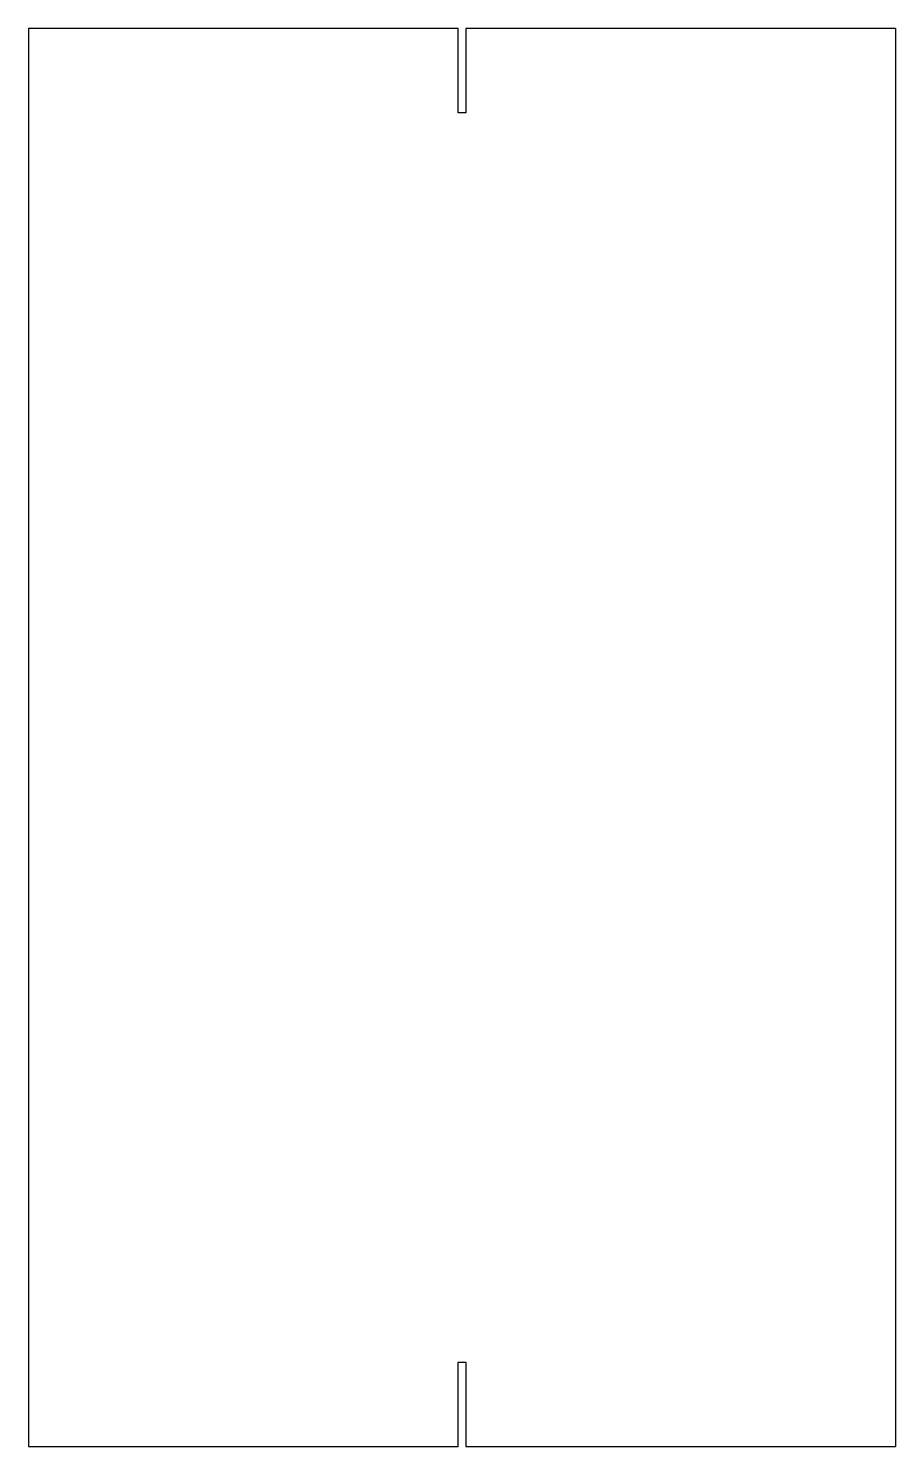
# Model space of a CAD drawing. Header units: millimetres. Extents: x -157 to 155, y -30 to 480.
import ezdxf

# ---------------------------------------------------------------- set-up
doc = ezdxf.new("R2010")
doc.units = ezdxf.units.MM

msp = doc.modelspace()

# ---------------------------------------------------------------- linework, layer by layer
for p, q in [((-157.08, 480.43), (-157.08, -30.43)), ((-2.4, 480.43), (-157.08, 480.43)), ((-2.4, 450), (-2.4, 480.43)), ((0.43, 480.43), (0.43, 450)), ((155.11, 480.43), (0.43, 480.43)), ((155.11, 480.43), (155.11, -30.43)), ((0.43, 450), (-2.4, 450)), ((-2.4, -30.43), (-2.4, 0)), ((-2.4, 0), (0.43, 0)), ((0.43, 0), (0.43, -30.43)), ((-157.08, -30.43), (-2.4, -30.43)), ((0.43, -30.43), (155.11, -30.43))]:
    msp.add_line(p, q)

doc.saveas('drawing.dxf')
